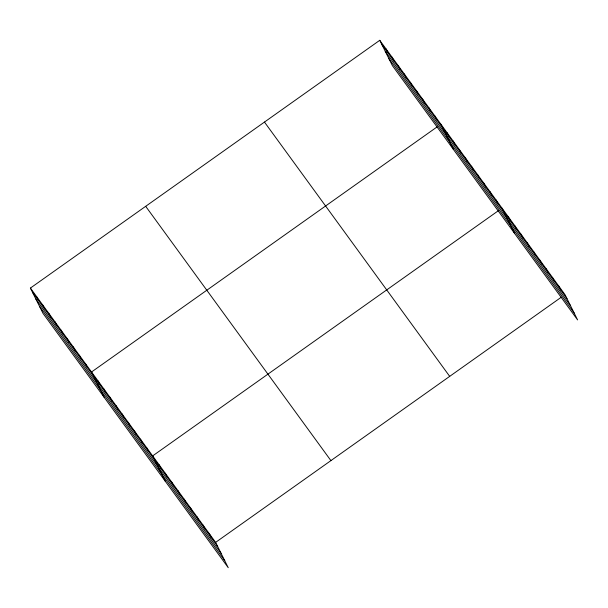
<?xml version="1.0" encoding="UTF-8"?>
<svg xmlns="http://www.w3.org/2000/svg" width="608" height="608" viewBox="0 0 608 608"><rect width="100%" height="100%" fill="white"/><g stroke="black" fill="none" stroke-linecap="round" stroke-linejoin="round"><path stroke-width="0.91" d="M30.4 288.078L215.62 542.374L228.243 567.69L43.024 313.401L30.4 288.078L379.757 40.31L564.976 294.599L577.6 319.922L392.38 65.626L379.757 40.31M437.182 126.844L91.527 371.997L104.15 397.313M498.302 210.763L152.646 455.909L165.27 481.232M215.62 542.374L561.283 297.221M381.763 44.338L566.983 298.634M385.267 51.368L570.486 305.657M388.877 58.604L574.096 312.9M264.465 122.071L449.692 376.367M145.684 206.317L330.912 460.606M32.406 292.106L217.634 546.402M35.91 299.136L221.137 553.424M39.52 306.371L224.74 560.667M558.676 285.958L560.69 289.986M552.383 277.309L554.39 281.337M546.083 268.668L548.089 272.696M539.782 260.019L541.796 264.047M533.49 251.37L535.496 255.406M527.189 242.729L529.203 246.757M520.896 234.08L522.903 238.108M514.596 225.431L516.602 229.467M508.296 216.79L510.31 220.818M502.003 208.141L514.626 233.464M495.885 199.751L497.899 203.779M489.774 191.36L491.788 195.388M483.664 182.97L485.67 186.998M477.554 174.572L479.56 178.608M471.436 166.182L473.45 170.217M465.325 157.791L467.339 161.819M459.215 149.401L461.221 153.429M453.104 141.01L455.111 145.038M446.986 132.62L449 136.648M440.876 124.222L453.5 149.545M434.766 115.832L436.772 119.867M428.655 107.441L430.662 111.469M422.537 99.051L424.551 103.079M416.427 90.66L418.441 94.688M410.316 82.27L412.323 86.298M404.206 73.872L406.212 77.908M398.088 65.482L400.102 69.517M391.978 57.091L393.992 61.119M385.867 48.701L387.874 52.729M209.327 533.725L211.333 537.753M203.026 525.076L205.033 529.112M196.726 516.435L198.74 520.463M190.433 507.786L192.44 511.814M184.133 499.138L186.147 503.173M177.84 490.496L179.846 494.524M171.54 481.848L173.546 485.876M165.239 473.206L167.253 477.234M158.946 464.558L160.953 468.586M146.536 447.518L148.542 451.546M140.425 439.128L142.432 443.156M134.307 430.738L136.321 434.766M128.197 422.347L130.203 426.375M122.086 413.949L124.093 417.985M115.976 405.559L117.982 409.594M109.858 397.168L111.872 401.196M103.748 388.778L105.754 392.806M97.637 380.388L99.644 384.416M85.409 363.599L87.423 367.635M79.298 355.209L81.305 359.244M73.188 346.818L75.194 350.846M67.078 338.428L69.084 342.456M60.96 330.038L62.974 334.066M54.849 321.647L56.856 325.675M48.739 313.249L50.745 317.285M42.628 304.859L44.635 308.887M36.51 296.468L38.524 300.496"/></g></svg>
